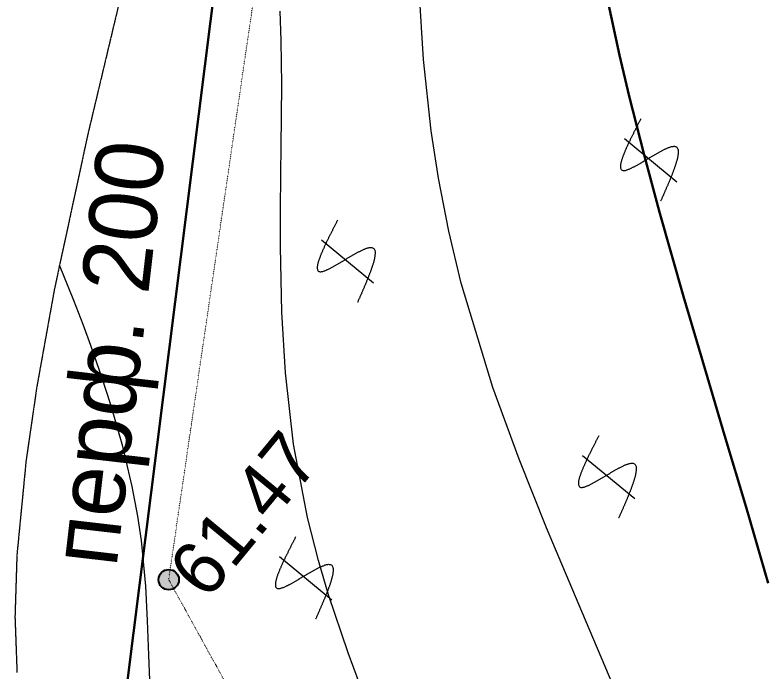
# Model space of a CAD drawing. Header units: millimetres. Extents: x -2893842 to -949497, y -1203244 to 262218.
# Drawn here: x -2244900 to -2233842, y -546138 to -536456 of the extents above; entities that cross this region are included whole.
import ezdxf

# ---------------------------------------------------------------- set-up
doc = ezdxf.new("R2010")
doc.units = ezdxf.units.MM
doc.linetypes.add('g5_05x2', pattern=[3.5, 2.5, -1])
doc.linetypes.add('g5_366', pattern=[0.85, 0.1, -0.75])
doc.layers.get('0').update_dxf_attribs({"lineweight": 5})
for name, color, linetype in [('!!!_ Размеры', 7, 'Continuous'), ('10_Границы покрытий и угодий', 253, 'Continuous'), ('13_Растительность', 253, 'Continuous'), ('19_Горизонтали', 253, 'Continuous'), ('30_Канализация', 253, 'Continuous'), ('61_Отметки высоты поверхности', 253, 'Continuous')]:
    doc.layers.add(name, color=color, linetype=linetype)
doc.styles.add('LIKE17', font='d431.shx')
doc.styles.add('LIKE32', font='peteri.shx')
doc.styles.add('Line_GUGK', font='')
doc.styles.get('Line_GUGK').set_extended_font_data('Bm431', italic=True)
doc.linetypes.add('g5_122_d', pattern='A,1,-1,1.5,-0.4,["Др",Line_GUGK,S=1,R=0,X=0,Y=-0.5],-2.4,1.5,-1,4,-1,4,-1,3', length=21.8)

# ---------------------------------------------------------------- blocks, each defined once
blk = doc.blocks.new('g5_411')
at = {"color": 0, "linetype": 'Continuous', "lineweight": 15}
for points in [[(0.375, 1), (0.365, 0.998), (0.355, 0.996), (0.346, 0.994), (0.336, 0.991), (0.326, 0.989), (0.316, 0.987), (0.307, 0.985), (0.297, 0.983), (0.287, 0.981), (0.277, 0.979), (0.268, 0.976), (0.258, 0.974), (0.248, 0.972), (0.238, 0.97), (0.228, 0.968), (0.219, 0.966), (0.209, 0.963), (0.199, 0.961), (0.189, 0.959), (0.18, 0.957), (0.17, 0.955), (0.16, 0.952), (0.15, 0.95), (0.141, 0.948), (0.131, 0.946), (0.121, 0.943), (0.111, 0.941), (0.102, 0.939), (0.092, 0.937), (0.082, 0.934), (0.073, 0.932), (0.063, 0.93), (0.053, 0.927), (0.043, 0.925), (0.034, 0.923), (0.024, 0.92), (0.014, 0.918), (0.005, 0.915), (-0.005, 0.913), (-0.015, 0.911), (-0.025, 0.908), (-0.034, 0.906), (-0.044, 0.903), (-0.054, 0.901), (-0.063, 0.898), (-0.073, 0.895), (-0.083, 0.893), (-0.092, 0.89), (-0.102, 0.887), (-0.111, 0.885), (-0.121, 0.882), (-0.131, 0.879), (-0.14, 0.876), (-0.15, 0.873), (-0.159, 0.87), (-0.169, 0.867), (-0.178, 0.864), (-0.188, 0.861), (-0.197, 0.858), (-0.207, 0.855), (-0.216, 0.852), (-0.226, 0.849), (-0.235, 0.845), (-0.245, 0.842), (-0.254, 0.838), (-0.263, 0.834), (-0.272, 0.831), (-0.282, 0.827), (-0.291, 0.823), (-0.3, 0.818), (-0.309, 0.814), (-0.318, 0.809), (-0.327, 0.805), (-0.335, 0.799), (-0.344, 0.794), (-0.352, 0.788), (-0.36, 0.782), (-0.367, 0.775), (-0.374, 0.768), (-0.379, 0.76), (-0.383, 0.75), (-0.385, 0.741), (-0.384, 0.731), (-0.38, 0.721), (-0.375, 0.713), (-0.369, 0.705), (-0.361, 0.698), (-0.354, 0.692), (-0.346, 0.686), (-0.337, 0.681), (-0.329, 0.675), (-0.32, 0.67), (-0.312, 0.665), (-0.303, 0.661), (-0.294, 0.656), (-0.285, 0.652), (-0.276, 0.647), (-0.267, 0.643), (-0.258, 0.639), (-0.249, 0.635), (-0.239, 0.631), (-0.23, 0.627), (-0.221, 0.623), (-0.212, 0.619), (-0.202, 0.616), (-0.193, 0.612), (-0.184, 0.608), (-0.174, 0.605), (-0.165, 0.601), (-0.156, 0.597), (-0.146, 0.594), (-0.137, 0.59), (-0.128, 0.587), (-0.118, 0.584), (-0.109, 0.58), (-0.099, 0.577), (-0.09, 0.573), (-0.081, 0.57), (-0.071, 0.567), (-0.062, 0.563), (-0.052, 0.56), (-0.043, 0.556), (-0.034, 0.553), (-0.024, 0.55), (-0.015, 0.546), (-0.005, 0.543), (0.004, 0.54), (0.013, 0.536), (0.023, 0.533), (0.032, 0.53), (0.042, 0.526), (0.051, 0.523), (0.061, 0.519), (0.07, 0.516), (0.079, 0.513), (0.089, 0.509), (0.098, 0.506), (0.108, 0.502), (0.117, 0.499), (0.126, 0.495), (0.136, 0.492), (0.145, 0.488), (0.154, 0.485), (0.164, 0.481), (0.173, 0.477), (0.182, 0.474), (0.191, 0.47), (0.201, 0.466), (0.21, 0.462), (0.219, 0.458), (0.228, 0.454), (0.238, 0.45), (0.247, 0.446), (0.256, 0.442), (0.265, 0.438), (0.274, 0.433), (0.283, 0.429), (0.292, 0.425), (0.301, 0.42), (0.309, 0.415), (0.318, 0.41), (0.327, 0.405), (0.335, 0.4), (0.343, 0.394), (0.351, 0.388), (0.359, 0.382), (0.367, 0.375), (0.374, 0.368), (0.38, 0.36), (0.385, 0.352), (0.39, 0.343), (0.392, 0.333), (0.392, 0.323), (0.391, 0.313), (0.387, 0.304), (0.382, 0.295), (0.377, 0.287), (0.37, 0.279), (0.363, 0.272), (0.356, 0.266), (0.348, 0.259), (0.34, 0.253), (0.332, 0.248), (0.323, 0.242), (0.315, 0.237), (0.306, 0.232), (0.298, 0.227), (0.289, 0.222), (0.28, 0.217), (0.271, 0.213), (0.262, 0.208), (0.253, 0.204), (0.244, 0.2), (0.235, 0.196), (0.226, 0.192), (0.217, 0.188), (0.207, 0.184), (0.198, 0.18), (0.189, 0.176), (0.179, 0.173), (0.17, 0.169), (0.161, 0.165), (0.151, 0.162), (0.142, 0.158), (0.133, 0.155), (0.123, 0.151), (0.114, 0.148), (0.105, 0.145), (0.095, 0.141), (0.086, 0.138), (0.076, 0.135), (0.067, 0.132), (0.057, 0.129), (0.048, 0.125), (0.038, 0.122), (0.029, 0.119), (0.019, 0.116), (0.01, 0.113), (0, 0.11), (-0.009, 0.107), (-0.019, 0.104), (-0.028, 0.101), (-0.038, 0.098), (-0.048, 0.095), (-0.057, 0.092), (-0.067, 0.089), (-0.076, 0.086), (-0.086, 0.083), (-0.095, 0.08), (-0.105, 0.078), (-0.115, 0.075), (-0.124, 0.072), (-0.134, 0.069), (-0.143, 0.066), (-0.153, 0.063), (-0.162, 0.061), (-0.172, 0.058), (-0.182, 0.055), (-0.191, 0.052), (-0.201, 0.049), (-0.21, 0.047), (-0.22, 0.044), (-0.23, 0.041), (-0.239, 0.038), (-0.249, 0.036), (-0.259, 0.033), (-0.268, 0.03), (-0.278, 0.027), (-0.287, 0.025), (-0.297, 0.022), (-0.307, 0.019), (-0.316, 0.017), (-0.326, 0.014), (-0.336, 0.011), (-0.345, 0.008), (-0.355, 0.006), (-0.364, 0.003), (-0.374, 0), (-0.375, 0)], [(0, 1), (0, 0)]]:
    blk.add_lwpolyline(points, dxfattribs=at)
blk = doc.blocks.new('g5_330')
blk.add_hatch(color=0).paths.add_polyline_path([(-0.15, 0, 1), (0.15, 0, 1)])
at = {"color": 0}
blk.add_circle((0, 0), 0.15, dxfattribs=at)
blk = doc.blocks.new('Топо_07.04.17')
at = {"layer": '10_Границы покрытий и угодий', "color": 7, "linetype": 'g5_05x2', "lineweight": 20}
blk.add_lwpolyline([(-360783, -384466), (-361708, -387025), (-362458, -389246), (-362881, -390657), (-363161, -391720), (-363453, -393091), (-363584, -393995), (-363647, -394815)], dxfattribs=at)
at = {"layer": '10_Границы покрытий и угодий', "color": 7, "linetype": 'g5_366', "lineweight": 20}
blk.add_lwpolyline([(-267150, -403277), (-267150, -403277), (-326166, -406624), (-356552, -405124), (-361266, -393704), (-339079, -309702), (-229414, -315118), (-251446, -399128)], close=True, dxfattribs=at)
at = {"layer": '19_Горизонтали', "color": 42, "linetype": 'Continuous', "lineweight": 20}
for points in [[(-354921, -395994), (-355261, -394856), (-355637, -393572), (-355925, -392521), (-356191, -391425), (-356483, -389840), (-356577, -389057), (-356640, -388263), (-356668, -387559), (-356665, -386499), (-356613, -385463)], [(-358585, -395777), (-358755, -395076), (-358947, -394191), (-359040, -393672), (-359128, -393022), (-359209, -391924), (-359211, -390864), (-359164, -389969), (-359075, -389008), (-359017, -388501), (-358945, -387924), (-358898, -387555), (-358785, -386631), (-358719, -385985), (-358684, -385552)], [(-361710, -395146), (-361684, -394779), (-361645, -394267), (-361613, -393760), (-361600, -393086), (-361613, -392721), (-361646, -392276), (-361718, -391672), (-361824, -391043), (-361909, -390622), (-362019, -390138), (-362098, -389818), (-362195, -389451), (-362345, -388911)]]:
    blk.add_lwpolyline(points, dxfattribs=at)
at = {"layer": '19_Горизонтали', "color": 42, "linetype": 'Continuous', "lineweight": 30}
blk.add_lwpolyline([(-352481, -394752), (-352677, -393602), (-352871, -392508), (-353081, -391328), (-353243, -390409), (-353455, -389129), (-353586, -388267), (-353707, -387378), (-353780, -386764), (-353865, -385923)], dxfattribs=at)
at = {"layer": '30_Канализация', "color": 3, "linetype": 'g5_122_d', "lineweight": 30}
blk.add_lwpolyline([(-362700, -397829), (-353598, -360354), (-344218, -322127), (-340793, -308169), (-330742, -299433)], dxfattribs=at)
at = {"layer": '13_Растительность', "color": 7, "linetype": 'Continuous', "lineweight": 20, "xscale": 999.9999999999995, "yscale": 999.9999999999995, "zscale": 999.9999999999995, "rotation": 43.98139083737546}
for p in [(-353152, -388713, -67200), (-357767, -389692, -67200), (-354295, -393290, -67200), (-358909, -394269, -67200)]:
    blk.add_blockref('g5_411', p, dxfattribs=at)
at = {"layer": '61_Отметки высоты поверхности', "color": 7, "linetype": 'Continuous', "lineweight": 20, "xscale": 999.9999999999995, "yscale": 999.9999999999995, "zscale": 999.9999999999995, "rotation": 43.98139083737546}
blk.add_blockref('g5_330', (-361266, -393704, -67200), dxfattribs=at)
at = {"layer": '30_Канализация', "color": 7, "linetype": 'Continuous', "lineweight": 15, "style": 'LIKE32'}
blk.add_text('перф. 200', height=1000, rotation=76.9072, dxfattribs=at).set_placement((-362015, -393450, -67200))
at = {"layer": '61_Отметки высоты поверхности', "color": 7, "linetype": 'Continuous', "lineweight": 15, "style": 'LIKE17'}
blk.add_text('61.47', height=800, rotation=43.9814, dxfattribs=at).set_placement((-360741, -394085, -46700))

msp = doc.modelspace()

# ---------------------------------------------------------------- block references
at = {"layer": '!!!_ Размеры', "color": 1, "lineweight": 0, "rotation": 6.471407436947433}
msp.add_blockref('Топо_07.04.17', (-1928038.79367, -112877.83782), dxfattribs=at)

doc.saveas('drawing.dxf')
